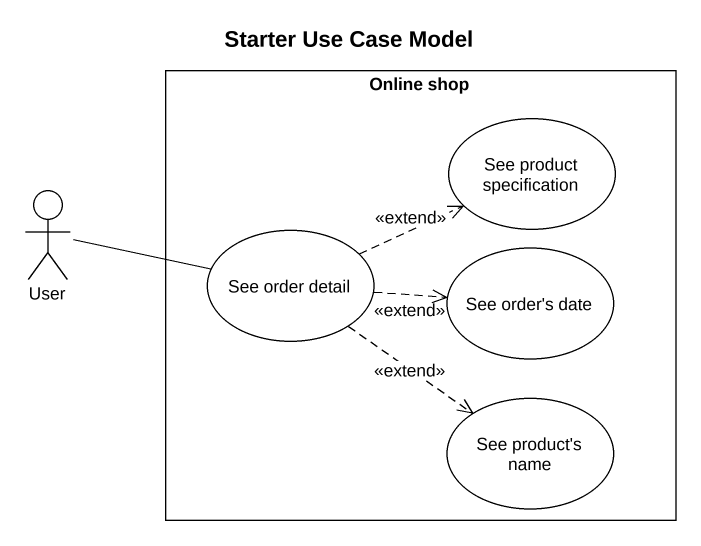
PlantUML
@startuml
title Starter Use Case Model
rectangle "Online shop" as Online_shop {
  usecase "See product specification" as See_product_specification
  usecase "See order detail" as See_order_detail
  usecase "See order's date" as See_order_s_date
  usecase "See product's name" as See_product_s_name
}
actor User
User -right- See_order_detail
See_order_detail .right.> See_product_specification : <<extend>>
See_order_detail .right.> See_order_s_date : <<extend>>
See_order_detail ..> See_product_s_name : <<extend>>
@enduml
